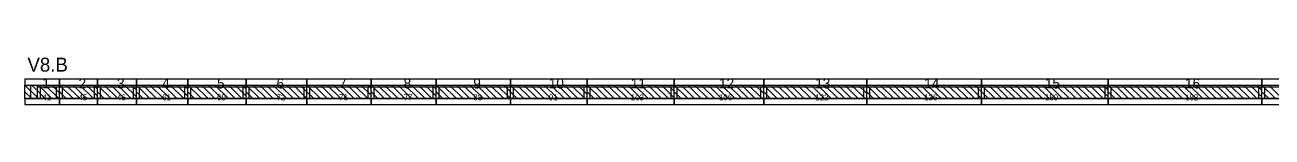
# Model space of a CAD drawing. Header units: metres. Extents: x -10 to 74425, y -2037 to 26.
# Drawn here: x 55581 to 57058, y -49 to 7 of the extents above; entities that cross this region are included whole.
import ezdxf

# ---------------------------------------------------------------- set-up
doc = ezdxf.new("R2010")
doc.units = ezdxf.units.M
doc.layers.add('VIGAS', color=7, linetype='Continuous')

msp = doc.modelspace()

# ---------------------------------------------------------------- linework, layer by layer
at = {"layer": 'VIGAS'}
for p, q in [((55580.6, -26), (55621.6, -26)), ((55580.6, -42), (55580.6, -26)), ((55596.6, -42), (55580.6, -26)), ((55587.6, -42), (55587.6, -26)), ((55604.6, -42), (55588.6, -26)), ((55595.6, -42), (55595.6, -26)), ((55595.6, -28.2), (55621.6, -28.2)), ((55612.6, -42), (55596.6, -26)), ((55599.1, -42), (55599.1, -28.2)), ((55620.6, -42), (55604.6, -26)), ((55621.6, -35), (55612.6, -26)), ((55618.1, -42), (55618.1, -28.2)), ((55621.6, -27), (55620.6, -26)), ((55621.6, -42), (55621.6, -26)), ((55621.6, -42), (55621.6, -26)), ((55621.6, -26), (55666.6, -26)), ((55621.6, -42), (55621.6, -26)), ((55621.6, -42), (55621.6, -26)), ((55621.6, -42), (55621.6, -26)), ((55637.6, -42), (55621.6, -26)), ((55621.6, -28.2), (55666.6, -28.2)), ((55625.1, -42), (55625.1, -28.2)), ((55645.6, -42), (55629.6, -26)), ((55653.6, -42), (55637.6, -26)), ((55661.6, -42), (55645.6, -26)), ((55666.6, -39), (55653.6, -26)), ((55666.6, -31), (55661.6, -26)), ((55663.1, -42), (55663.1, -28.2)), ((55666.6, -42), (55666.6, -26)), ((55666.6, -42), (55666.6, -26)), ((55666.6, -26), (55712.6, -26)), ((55666.6, -42), (55666.6, -26)), ((55666.6, -42), (55666.6, -26)), ((55666.6, -42), (55666.6, -26)), ((55682.6, -42), (55666.6, -26)), ((55666.6, -28.2), (55712.6, -28.2)), ((55670.1, -42), (55670.1, -28.2)), ((55690.6, -42), (55674.6, -26)), ((55698.6, -42), (55682.6, -26)), ((55706.6, -42), (55690.6, -26)), ((55712.6, -40), (55698.6, -26)), ((55712.6, -32), (55706.6, -26)), ((55709.1, -42), (55709.1, -28.2)), ((55712.6, -42), (55712.6, -26)), ((55712.6, -42), (55712.6, -26)), ((55712.6, -26), (55773.6, -26)), ((55712.6, -42), (55712.6, -26)), ((55712.6, -42), (55712.6, -26)), ((55712.6, -42), (55712.6, -26)), ((55728.6, -42), (55712.6, -26)), ((55712.6, -28.2), (55773.6, -28.2)), ((55716.1, -42), (55716.1, -28.2)), ((55736.6, -42), (55720.6, -26)), ((55744.6, -42), (55728.6, -26)), ((55752.6, -42), (55736.6, -26)), ((55760.6, -42), (55744.6, -26)), ((55768.6, -42), (55752.6, -26)), ((55773.6, -39), (55760.6, -26)), ((55773.6, -31), (55768.6, -26)), ((55770.1, -42), (55770.1, -28.2)), ((55773.6, -42), (55773.6, -26)), ((55773.6, -42), (55773.6, -26)), ((55773.6, -26), (55842.6, -26)), ((55773.6, -42), (55773.6, -26)), ((55773.6, -42), (55773.6, -26)), ((55773.6, -42), (55773.6, -26)), ((55789.6, -42), (55773.6, -26)), ((55773.6, -28.2), (55842.6, -28.2)), ((55777.1, -42), (55777.1, -28.2)), ((55797.6, -42), (55781.6, -26)), ((55805.6, -42), (55789.6, -26)), ((55813.6, -42), (55797.6, -26)), ((55821.6, -42), (55805.6, -26)), ((55829.6, -42), (55813.6, -26)), ((55837.6, -42), (55821.6, -26)), ((55842.6, -39), (55829.6, -26)), ((55842.6, -31), (55837.6, -26)), ((55839.1, -42), (55839.1, -28.2)), ((55842.6, -42), (55842.6, -26)), ((55842.6, -42), (55842.6, -26)), ((55842.6, -26), (55914.6, -26)), ((55842.6, -42), (55842.6, -26)), ((55842.6, -42), (55842.6, -26)), ((55842.6, -42), (55842.6, -26)), ((55858.6, -42), (55842.6, -26)), ((55842.6, -28.2), (55914.6, -28.2)), ((55846.1, -42), (55846.1, -28.2)), ((55866.6, -42), (55850.6, -26)), ((55874.6, -42), (55858.6, -26)), ((55882.6, -42), (55866.6, -26)), ((55890.6, -42), (55874.6, -26)), ((55898.6, -42), (55882.6, -26)), ((55906.6, -42), (55890.6, -26)), ((55914.6, -42), (55898.6, -26)), ((55914.6, -34), (55906.6, -26)), ((55911.1, -42), (55911.1, -28.2)), ((55914.6, -42), (55914.6, -26)), ((55914.6, -42), (55914.6, -26)), ((55914.6, -26), (55990.6, -26)), ((55914.6, -42), (55914.6, -26)), ((55914.6, -42), (55914.6, -26)), ((55914.6, -42), (55914.6, -26)), ((55914.6, -26), (55914.6, -26)), ((55930.6, -42), (55914.6, -26)), ((55914.6, -28.2), (55990.6, -28.2)), ((55918.1, -42), (55918.1, -28.2)), ((55938.6, -42), (55922.6, -26)), ((55946.6, -42), (55930.6, -26)), ((55954.6, -42), (55938.6, -26)), ((55962.6, -42), (55946.6, -26)), ((55970.6, -42), (55954.6, -26)), ((55978.6, -42), (55962.6, -26)), ((55986.6, -42), (55970.6, -26)), ((55990.6, -38), (55978.6, -26)), ((55990.6, -30), (55986.6, -26)), ((55987.1, -42), (55987.1, -28.2)), ((55990.6, -42), (55990.6, -26)), ((55990.6, -42), (55990.6, -26)), ((55990.6, -26), (56067.6, -26)), ((55990.6, -42), (55990.6, -26)), ((55990.6, -42), (55990.6, -26)), ((55990.6, -42), (55990.6, -26)), ((56006.6, -42), (55990.6, -26)), ((55990.6, -28.2), (56067.6, -28.2)), ((55994.1, -42), (55994.1, -28.2)), ((56014.6, -42), (55998.6, -26)), ((56022.6, -42), (56006.6, -26)), ((56030.6, -42), (56014.6, -26)), ((56038.6, -42), (56022.6, -26)), ((56046.6, -42), (56030.6, -26)), ((56054.6, -42), (56038.6, -26)), ((56062.6, -42), (56046.6, -26)), ((56067.6, -39), (56054.6, -26)), ((56067.6, -31), (56062.6, -26)), ((56064.1, -42), (56064.1, -28.2)), ((56067.6, -42), (56067.6, -26)), ((56067.6, -42), (56067.6, -26)), ((56067.6, -26), (56155.6, -26)), ((56067.6, -42), (56067.6, -26)), ((56067.6, -42), (56067.6, -26)), ((56067.6, -42), (56067.6, -26)), ((56083.6, -42), (56067.6, -26)), ((56067.6, -28.2), (56155.6, -28.2)), ((56071.1, -42), (56071.1, -28.2)), ((56091.6, -42), (56075.6, -26)), ((56099.6, -42), (56083.6, -26)), ((56107.6, -42), (56091.6, -26)), ((56115.6, -42), (56099.6, -26)), ((56123.6, -42), (56107.6, -26)), ((56131.6, -42), (56115.6, -26)), ((56139.6, -42), (56123.6, -26)), ((56147.6, -42), (56131.6, -26)), ((56155.6, -42), (56139.6, -26)), ((56155.6, -34), (56147.6, -26)), ((56152.1, -42), (56152.1, -28.2)), ((56155.6, -42), (56155.6, -26)), ((56155.6, -42), (56155.6, -26)), ((56155.6, -26), (56246.6, -26)), ((56155.6, -42), (56155.6, -26)), ((56155.6, -42), (56155.6, -26)), ((56155.6, -42), (56155.6, -26)), ((56155.6, -26), (56155.6, -26)), ((56171.6, -42), (56155.6, -26)), ((56155.6, -28.2), (56246.6, -28.2)), ((56159.1, -42), (56159.1, -28.2)), ((56179.6, -42), (56163.6, -26)), ((56187.6, -42), (56171.6, -26)), ((56195.6, -42), (56179.6, -26)), ((56203.6, -42), (56187.6, -26)), ((56211.6, -42), (56195.6, -26)), ((56219.6, -42), (56203.6, -26)), ((56227.6, -42), (56211.6, -26)), ((56235.6, -42), (56219.6, -26)), ((56243.6, -42), (56227.6, -26)), ((56246.6, -37), (56235.6, -26)), ((56243.1, -42), (56243.1, -28.2)), ((56246.6, -29), (56243.6, -26)), ((56246.6, -42), (56246.6, -26)), ((56246.6, -42), (56246.6, -26)), ((56246.6, -26), (56349.6, -26)), ((56246.6, -42), (56246.6, -26)), ((56246.6, -42), (56246.6, -26)), ((56246.6, -42), (56246.6, -26)), ((56262.6, -42), (56246.6, -26)), ((56246.6, -28.2), (56349.6, -28.2)), ((56250.1, -42), (56250.1, -28.2)), ((56270.6, -42), (56254.6, -26)), ((56278.6, -42), (56262.6, -26)), ((56286.6, -42), (56270.6, -26)), ((56294.6, -42), (56278.6, -26)), ((56302.6, -42), (56286.6, -26)), ((56310.6, -42), (56294.6, -26)), ((56318.6, -42), (56302.6, -26)), ((56326.6, -42), (56310.6, -26)), ((56334.6, -42), (56318.6, -26)), ((56342.6, -42), (56326.6, -26)), ((56349.6, -41), (56334.6, -26)), ((56349.6, -33), (56342.6, -26)), ((56346.1, -42), (56346.1, -28.2)), ((56349.6, -42), (56349.6, -26)), ((56349.6, -42), (56349.6, -26)), ((56349.6, -26), (56455.6, -26)), ((56349.6, -42), (56349.6, -26)), ((56349.6, -42), (56349.6, -26)), ((56349.6, -42), (56349.6, -26)), ((56365.6, -42), (56349.6, -26)), ((56349.6, -28.2), (56455.6, -28.2)), ((56353.1, -42), (56353.1, -28.2)), ((56373.6, -42), (56357.6, -26)), ((56381.6, -42), (56365.6, -26)), ((56389.6, -42), (56373.6, -26)), ((56397.6, -42), (56381.6, -26)), ((56405.6, -42), (56389.6, -26)), ((56413.6, -42), (56397.6, -26)), ((56421.6, -42), (56405.6, -26)), ((56429.6, -42), (56413.6, -26)), ((56437.6, -42), (56421.6, -26)), ((56445.6, -42), (56429.6, -26)), ((56453.6, -42), (56437.6, -26)), ((56455.6, -36), (56445.6, -26)), ((56452.1, -42), (56452.1, -28.2)), ((56455.6, -28), (56453.6, -26)), ((56455.6, -42), (56455.6, -26)), ((56455.6, -42), (56455.6, -26)), ((56455.6, -26), (56577.6, -26)), ((56455.6, -42), (56455.6, -26)), ((56455.6, -42), (56455.6, -26)), ((56455.6, -42), (56455.6, -26)), ((56471.6, -42), (56455.6, -26)), ((56455.6, -28.2), (56577.6, -28.2)), ((56459.1, -42), (56459.1, -28.2)), ((56479.6, -42), (56463.6, -26)), ((56487.6, -42), (56471.6, -26)), ((56495.6, -42), (56479.6, -26)), ((56503.6, -42), (56487.6, -26)), ((56511.6, -42), (56495.6, -26)), ((56519.6, -42), (56503.6, -26)), ((56527.6, -42), (56511.6, -26)), ((56535.6, -42), (56519.6, -26)), ((56543.6, -42), (56527.6, -26)), ((56551.6, -42), (56535.6, -26)), ((56559.6, -42), (56543.6, -26)), ((56567.6, -42), (56551.6, -26)), ((56575.6, -42), (56559.6, -26)), ((56577.6, -36), (56567.6, -26)), ((56574.1, -42), (56574.1, -28.2)), ((56577.6, -28), (56575.6, -26)), ((56577.6, -42), (56577.6, -26)), ((56577.6, -42), (56577.6, -26)), ((56577.6, -26), (56713.6, -26)), ((56577.6, -42), (56577.6, -26)), ((56577.6, -42), (56577.6, -26)), ((56577.6, -42), (56577.6, -26)), ((56593.6, -42), (56577.6, -26)), ((56577.6, -28.2), (56713.6, -28.2)), ((56581.1, -42), (56581.1, -28.2)), ((56601.6, -42), (56585.6, -26)), ((56609.6, -42), (56593.6, -26)), ((56617.6, -42), (56601.6, -26)), ((56625.6, -42), (56609.6, -26)), ((56633.6, -42), (56617.6, -26)), ((56641.6, -42), (56625.6, -26)), ((56649.6, -42), (56633.6, -26)), ((56657.6, -42), (56641.6, -26)), ((56665.6, -42), (56649.6, -26)), ((56673.6, -42), (56657.6, -26)), ((56681.6, -42), (56665.6, -26)), ((56689.6, -42), (56673.6, -26)), ((56697.6, -42), (56681.6, -26)), ((56705.6, -42), (56689.6, -26)), ((56713.6, -42), (56697.6, -26)), ((56713.6, -34), (56705.6, -26)), ((56710.1, -42), (56710.1, -28.2)), ((56713.6, -42), (56713.6, -26)), ((56713.6, -42), (56713.6, -26)), ((56713.6, -26), (56863.6, -26)), ((56713.6, -42), (56713.6, -26)), ((56713.6, -42), (56713.6, -26)), ((56713.6, -42), (56713.6, -26)), ((56713.6, -26), (56713.6, -26)), ((56729.6, -42), (56713.6, -26)), ((56713.6, -28.2), (56863.6, -28.2)), ((56717.1, -42), (56717.1, -28.2)), ((56737.6, -42), (56721.6, -26)), ((56745.6, -42), (56729.6, -26)), ((56753.6, -42), (56737.6, -26)), ((56761.6, -42), (56745.6, -26)), ((56769.6, -42), (56753.6, -26)), ((56777.6, -42), (56761.6, -26)), ((56785.6, -42), (56769.6, -26)), ((56793.6, -42), (56777.6, -26)), ((56801.6, -42), (56785.6, -26)), ((56809.6, -42), (56793.6, -26)), ((56817.6, -42), (56801.6, -26)), ((56825.6, -42), (56809.6, -26)), ((56833.6, -42), (56817.6, -26)), ((56841.6, -42), (56825.6, -26)), ((56849.6, -42), (56833.6, -26)), ((56857.6, -42), (56841.6, -26)), ((56863.6, -40), (56849.6, -26)), ((56863.6, -32), (56857.6, -26)), ((56860.1, -42), (56860.1, -28.2)), ((56863.6, -42), (56863.6, -26)), ((56863.6, -42), (56863.6, -26)), ((56863.6, -26), (57045.6, -26)), ((56863.6, -42), (56863.6, -26)), ((56863.6, -42), (56863.6, -26)), ((56863.6, -42), (56863.6, -26)), ((56879.6, -42), (56863.6, -26)), ((56863.6, -28.2), (57045.6, -28.2)), ((56867.1, -42), (56867.1, -28.2)), ((56887.6, -42), (56871.6, -26)), ((56895.6, -42), (56879.6, -26)), ((56903.6, -42), (56887.6, -26)), ((56911.6, -42), (56895.6, -26)), ((56919.6, -42), (56903.6, -26)), ((56927.6, -42), (56911.6, -26)), ((56935.6, -42), (56919.6, -26)), ((56943.6, -42), (56927.6, -26)), ((56951.6, -42), (56935.6, -26)), ((56959.6, -42), (56943.6, -26)), ((56967.6, -42), (56951.6, -26)), ((56975.6, -42), (56959.6, -26)), ((56983.6, -42), (56967.6, -26)), ((56991.6, -42), (56975.6, -26)), ((56999.6, -42), (56983.6, -26)), ((57007.6, -42), (56991.6, -26)), ((57015.6, -42), (56999.6, -26)), ((57023.6, -42), (57007.6, -26)), ((57031.6, -42), (57015.6, -26)), ((57039.6, -42), (57023.6, -26)), ((57045.6, -40), (57031.6, -26)), ((57045.6, -32), (57039.6, -26)), ((57042.1, -42), (57042.1, -28.2)), ((57045.6, -42), (57045.6, -26)), ((57045.6, -42), (57045.6, -26)), ((57045.6, -26), (57228.6, -26)), ((57045.6, -42), (57045.6, -26)), ((57045.6, -42), (57045.6, -26)), ((57045.6, -42), (57045.6, -26)), ((57061.6, -42), (57045.6, -26)), ((57045.6, -28.2), (57228.6, -28.2)), ((57049.1, -42), (57049.1, -28.2)), ((57069.6, -42), (57053.6, -26)), ((55588.6, -42), (55580.6, -34)), ((55580.6, -42), (55621.6, -42)), ((55580.6, -42), (55580.6, -42)), ((55595.6, -42), (55599.1, -42)), ((55618.1, -42), (55621.6, -42)), ((55629.6, -42), (55621.6, -34)), ((55621.6, -42), (55666.6, -42)), ((55621.6, -42), (55625.1, -42)), ((55621.6, -42), (55621.6, -42)), ((55663.1, -42), (55666.6, -42)), ((55674.6, -42), (55666.6, -34)), ((55666.6, -42), (55712.6, -42)), ((55666.6, -42), (55670.1, -42)), ((55666.6, -42), (55666.6, -42)), ((55709.1, -42), (55712.6, -42)), ((55720.6, -42), (55712.6, -34)), ((55712.6, -42), (55773.6, -42)), ((55712.6, -42), (55716.1, -42)), ((55712.6, -42), (55712.6, -42)), ((55770.1, -42), (55773.6, -42)), ((55781.6, -42), (55773.6, -34)), ((55773.6, -42), (55842.6, -42)), ((55773.6, -42), (55777.1, -42)), ((55773.6, -42), (55773.6, -42)), ((55839.1, -42), (55842.6, -42)), ((55850.6, -42), (55842.6, -34)), ((55842.6, -42), (55914.6, -42)), ((55842.6, -42), (55846.1, -42)), ((55842.6, -42), (55842.6, -42)), ((55911.1, -42), (55914.6, -42)), ((55922.6, -42), (55914.6, -34)), ((55914.6, -42), (55990.6, -42)), ((55914.6, -42), (55918.1, -42)), ((55914.6, -42), (55914.6, -42)), ((55987.1, -42), (55990.6, -42)), ((55998.6, -42), (55990.6, -34)), ((55990.6, -42), (56067.6, -42)), ((55990.6, -42), (55994.1, -42)), ((55990.6, -42), (55990.6, -42)), ((56064.1, -42), (56067.6, -42)), ((56075.6, -42), (56067.6, -34)), ((56067.6, -42), (56155.6, -42)), ((56067.6, -42), (56071.1, -42)), ((56067.6, -42), (56067.6, -42)), ((56152.1, -42), (56155.6, -42)), ((56163.6, -42), (56155.6, -34)), ((56155.6, -42), (56246.6, -42)), ((56155.6, -42), (56159.1, -42)), ((56155.6, -42), (56155.6, -42)), ((56243.1, -42), (56246.6, -42)), ((56254.6, -42), (56246.6, -34)), ((56246.6, -42), (56349.6, -42)), ((56246.6, -42), (56250.1, -42)), ((56246.6, -42), (56246.6, -42)), ((56346.1, -42), (56349.6, -42)), ((56357.6, -42), (56349.6, -34)), ((56349.6, -42), (56455.6, -42)), ((56349.6, -42), (56353.1, -42)), ((56349.6, -42), (56349.6, -42)), ((56452.1, -42), (56455.6, -42)), ((56463.6, -42), (56455.6, -34)), ((56455.6, -42), (56577.6, -42)), ((56455.6, -42), (56459.1, -42)), ((56455.6, -42), (56455.6, -42)), ((56574.1, -42), (56577.6, -42)), ((56585.6, -42), (56577.6, -34)), ((56577.6, -42), (56713.6, -42)), ((56577.6, -42), (56581.1, -42)), ((56577.6, -42), (56577.6, -42)), ((56710.1, -42), (56713.6, -42)), ((56721.6, -42), (56713.6, -34)), ((56713.6, -42), (56863.6, -42)), ((56713.6, -42), (56717.1, -42)), ((56713.6, -42), (56713.6, -42)), ((56860.1, -42), (56863.6, -42)), ((56871.6, -42), (56863.6, -34)), ((56863.6, -42), (57045.6, -42)), ((56863.6, -42), (56867.1, -42)), ((56863.6, -42), (56863.6, -42)), ((57042.1, -42), (57045.6, -42)), ((57053.6, -42), (57045.6, -34)), ((57045.6, -42), (57228.6, -42)), ((57045.6, -42), (57049.1, -42)), ((57045.6, -42), (57045.6, -42))]:
    msp.add_line(p, q, dxfattribs=at)
for points in [[(55580.6, -26), (55621.6, -26), (55621.6, -19), (55580.6, -19)], [(55621.6, -26), (55666.6, -26), (55666.6, -19), (55621.6, -19)], [(55666.6, -26), (55712.6, -26), (55712.6, -19), (55666.6, -19)], [(55712.6, -26), (55773.6, -26), (55773.6, -19), (55712.6, -19)], [(55773.6, -26), (55842.6, -26), (55842.6, -19), (55773.6, -19)], [(55842.6, -26), (55914.6, -26), (55914.6, -19), (55842.6, -19)], [(55914.6, -26), (55990.6, -26), (55990.6, -19), (55914.6, -19)], [(55990.6, -26), (56067.6, -26), (56067.6, -19), (55990.6, -19)], [(56067.6, -26), (56155.6, -26), (56155.6, -19), (56067.6, -19)], [(56155.6, -26), (56246.6, -26), (56246.6, -19), (56155.6, -19)], [(56246.6, -26), (56349.6, -26), (56349.6, -19), (56246.6, -19)], [(56349.6, -26), (56455.6, -26), (56455.6, -19), (56349.6, -19)], [(56455.6, -26), (56577.6, -26), (56577.6, -19), (56455.6, -19)], [(56577.6, -26), (56713.6, -26), (56713.6, -19), (56577.6, -19)], [(56713.6, -26), (56863.6, -26), (56863.6, -19), (56713.6, -19)], [(56863.6, -26), (57045.6, -26), (57045.6, -19), (56863.6, -19)], [(57045.6, -26), (57228.6, -26), (57228.6, -19), (57045.6, -19)], [(55580.6, -49), (55621.6, -49), (55621.6, -42), (55580.6, -42)], [(55621.6, -49), (55666.6, -49), (55666.6, -42), (55621.6, -42)], [(55666.6, -49), (55712.6, -49), (55712.6, -42), (55666.6, -42)], [(55712.6, -49), (55773.6, -49), (55773.6, -42), (55712.6, -42)], [(55773.6, -49), (55842.6, -49), (55842.6, -42), (55773.6, -42)], [(55842.6, -49), (55914.6, -49), (55914.6, -42), (55842.6, -42)], [(55914.6, -49), (55990.6, -49), (55990.6, -42), (55914.6, -42)], [(55990.6, -49), (56067.6, -49), (56067.6, -42), (55990.6, -42)], [(56067.6, -49), (56155.6, -49), (56155.6, -42), (56067.6, -42)], [(56155.6, -49), (56246.6, -49), (56246.6, -42), (56155.6, -42)], [(56246.6, -49), (56349.6, -49), (56349.6, -42), (56246.6, -42)], [(56349.6, -49), (56455.6, -49), (56455.6, -42), (56349.6, -42)], [(56455.6, -49), (56577.6, -49), (56577.6, -42), (56455.6, -42)], [(56577.6, -49), (56713.6, -49), (56713.6, -42), (56577.6, -42)], [(56713.6, -49), (56863.6, -49), (56863.6, -42), (56713.6, -42)], [(56863.6, -49), (57045.6, -49), (57045.6, -42), (56863.6, -42)], [(57045.6, -49), (57228.6, -49), (57228.6, -42), (57045.6, -42)]]:
    msp.add_lwpolyline(points, close=True, dxfattribs=at)

# ---------------------------------------------------------------- texts
for s, height, p in [('V8.B', 16.5, (55583.6, -10)), ('1', 12, (55601.1, -30)), ('2', 12, (55644.1, -30)), ('3', 12, (55689.6, -30)), ('4', 12, (55743.1, -30)), ('5', 12, (55808.1, -30)), ('6', 12, (55878.6, -30)), ('7', 12, (55952.6, -30)), ('8', 12, (56029.1, -30)), ('9', 12, (56111.6, -30)), ('10', 12, (56201.1, -30)), ('11', 12, (56298.1, -30)), ('12', 12, (56402.6, -30)), ('13', 12, (56516.6, -30)), ('14', 12, (56645.6, -30)), ('15', 12, (56788.6, -30)), ('16', 12, (56954.6, -30)), ('41', 7, (55601.1, -44)), ('45', 7, (55644.1, -44)), ('46', 7, (55689.6, -44)), ('61', 7, (55743.1, -44)), ('69', 7, (55808.1, -44)), ('72', 7, (55878.6, -44)), ('76', 7, (55952.6, -44)), ('77', 7, (56029.1, -44)), ('88', 7, (56111.6, -44)), ('91', 7, (56201.1, -44)), ('103', 7, (56298.1, -44)), ('106', 7, (56402.6, -44)), ('122', 7, (56516.6, -44)), ('136', 7, (56645.6, -44)), ('150', 7, (56788.6, -44)), ('182', 7, (56954.6, -44))]:
    msp.add_text(s, height=height, dxfattribs=at).set_placement(p)

doc.saveas('drawing.dxf')
